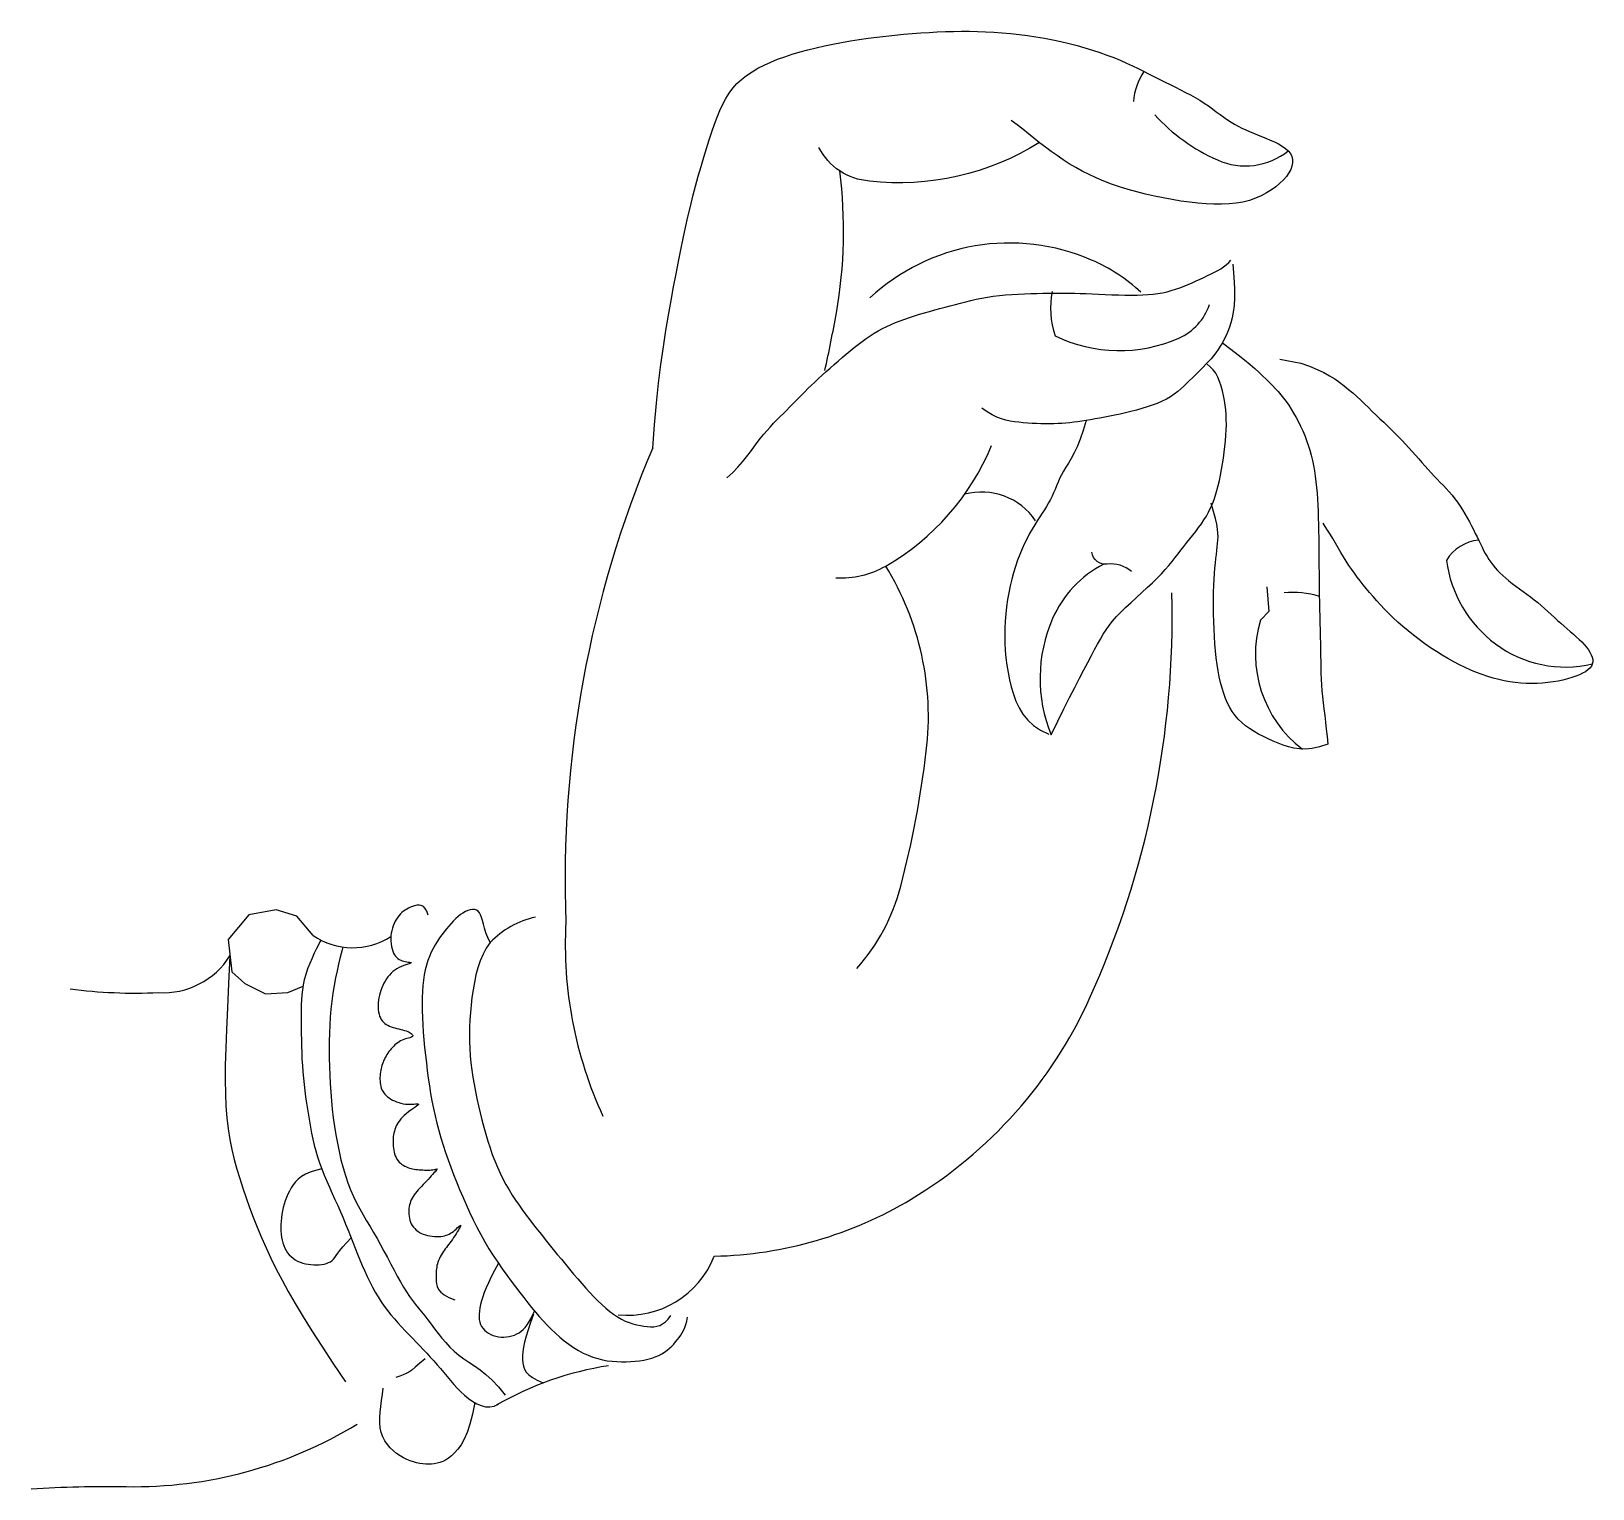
# Model space of a CAD drawing. Extents: x 250 to 890, y 2273 to 2870.
import ezdxf

# ---------------------------------------------------------------- set-up
doc = ezdxf.new("R2010")
doc.units = 0
doc.header["$LTSCALE"] = 10
doc.header["$MEASUREMENT"] = 0
for name, color, linetype in [('3', 3, 'CONTINUOUS'), ('4', 4, 'CONTINUOUS'), ('7', 7, 'CONTINUOUS')]:
    doc.layers.add(name, color=color, linetype=linetype)

msp = doc.modelspace()

# ---------------------------------------------------------------- linework, layer by layer
at = {"layer": '3'}
for points in [[(700.93, 2649.12, 0.199394), (691.02, 2652.09, -0.436718), (684.76, 2656.96)], [(756.33, 2642.77), (757.19, 2632.71), (753.77, 2629.11, 0.312094), (770.93, 2576.31)]]:
    msp.add_lwpolyline(points, format="xyb", dxfattribs=at)
for points in [[(412.86, 2508.19), (412.31, 2509.86), (411.63, 2511.04), (410.86, 2511.82), (410.01, 2512.25), (409.11, 2512.4), (408.2, 2512.34), (407.28, 2512.12), (406.4, 2511.82), (405.56, 2511.49), (404.78, 2511.14), (404.04, 2510.75), (403.34, 2510.32), (402.68, 2509.84), (402.06, 2509.32), (401.46, 2508.73), (400.89, 2508.09), (400.34, 2507.37), (399.82, 2506.59), (399.33, 2505.75), (398.89, 2504.86), (398.49, 2503.91), (398.15, 2502.92), (397.88, 2501.89), (397.68, 2500.83), (397.56, 2499.73), (397.52, 2498.63), (397.55, 2497.53), (397.64, 2496.45), (397.81, 2495.41), (398.03, 2494.43), (398.31, 2493.53), (398.65, 2492.71), (399.03, 2492.01), (399.46, 2491.4), (399.94, 2490.89), (400.45, 2490.46), (401, 2490.1), (401.58, 2489.82), (402.18, 2489.58), (402.81, 2489.4), (403.46, 2489.26), (404.1, 2489.15), (404.69, 2489.06), (405.21, 2488.99), (405.62, 2488.92), (405.9, 2488.85), (406.01, 2488.76), (405.91, 2488.66), (405.61, 2488.52), (405.1, 2488.35), (404.44, 2488.14), (403.66, 2487.88), (402.79, 2487.58), (401.87, 2487.21), (400.94, 2486.79), (400.04, 2486.31), (399.18, 2485.75), (398.39, 2485.13), (397.65, 2484.45), (396.96, 2483.72), (396.33, 2482.93), (395.74, 2482.1), (395.19, 2481.23), (394.69, 2480.33), (394.23, 2479.39), (393.81, 2478.43), (393.44, 2477.45), (393.11, 2476.46), (392.84, 2475.45), (392.62, 2474.44), (392.45, 2473.43), (392.34, 2472.43), (392.29, 2471.43), (392.3, 2470.46), (392.37, 2469.51), (392.5, 2468.6), (392.69, 2467.73), (392.94, 2466.92), (393.25, 2466.17), (393.62, 2465.49), (394.05, 2464.88), (394.54, 2464.36), (395.08, 2463.89), (395.67, 2463.48), (396.3, 2463.13), (396.97, 2462.81), (397.69, 2462.53), (398.43, 2462.28), (399.21, 2462.05), (400, 2461.84), (400.8, 2461.63), (401.59, 2461.43), (402.36, 2461.23), (403.09, 2461.02), (403.78, 2460.81), (404.42, 2460.57), (404.98, 2460.33), (405.47, 2460.06), (405.87, 2459.79), (406.18, 2459.52), (406.39, 2459.25), (406.49, 2459), (406.48, 2458.76), (406.34, 2458.55), (406.08, 2458.36), (405.71, 2458.19), (405.24, 2458.04), (404.7, 2457.88), (404.1, 2457.71), (403.47, 2457.53), (402.82, 2457.31), (402.17, 2457.05), (401.54, 2456.75), (400.93, 2456.4), (400.34, 2456), (399.77, 2455.57), (399.22, 2455.1), (398.69, 2454.6), (398.17, 2454.08), (397.68, 2453.53), (397.21, 2452.96), (396.76, 2452.37), (396.34, 2451.77), (395.93, 2451.15), (395.56, 2450.53), (395.2, 2449.89), (394.88, 2449.26), (394.58, 2448.62), (394.32, 2447.98), (394.08, 2447.33), (393.87, 2446.68), (393.69, 2446.03), (393.53, 2445.36), (393.4, 2444.68), (393.28, 2443.99), (393.19, 2443.28), (393.12, 2442.55), (393.08, 2441.8), (393.07, 2441.05), (393.09, 2440.3), (393.15, 2439.55), (393.25, 2438.82), (393.41, 2438.1), (393.62, 2437.41), (393.89, 2436.74), (394.22, 2436.1), (394.61, 2435.5), (395.06, 2434.92), (395.58, 2434.38), (396.15, 2433.86), (396.78, 2433.38), (397.47, 2432.92), (398.22, 2432.5), (399.02, 2432.11), (399.87, 2431.76), (400.74, 2431.45), (401.65, 2431.2), (402.57, 2431), (403.49, 2430.86), (404.42, 2430.79), (405.33, 2430.78), (406.2, 2430.81), (407, 2430.87), (407.69, 2430.93), (408.25, 2430.97), (408.64, 2430.95), (408.84, 2430.86), (408.8, 2430.68), (408.52, 2430.38), (408.02, 2429.98), (407.35, 2429.49), (406.56, 2428.92), (405.68, 2428.29), (404.77, 2427.62), (403.87, 2426.91), (403.03, 2426.19), (402.28, 2425.47), (401.62, 2424.75), (401.04, 2424.03), (400.54, 2423.31), (400.12, 2422.59), (399.75, 2421.87), (399.44, 2421.15), (399.18, 2420.43), (398.96, 2419.71), (398.78, 2418.98), (398.63, 2418.26), (398.53, 2417.52), (398.45, 2416.77), (398.41, 2416.01), (398.41, 2415.24), (398.43, 2414.45), (398.49, 2413.64), (398.58, 2412.82), (398.7, 2412), (398.87, 2411.19), (399.09, 2410.4), (399.35, 2409.65), (399.66, 2408.93), (400.04, 2408.26), (400.47, 2407.65), (400.95, 2407.09), (401.47, 2406.59), (402.04, 2406.15), (402.63, 2405.75), (403.25, 2405.4), (403.89, 2405.1), (404.53, 2404.84), (405.17, 2404.62), (405.81, 2404.44), (406.46, 2404.28), (407.12, 2404.16), (407.78, 2404.06), (408.46, 2403.98), (409.16, 2403.93), (409.87, 2403.88), (410.6, 2403.84), (411.34, 2403.82), (412.07, 2403.81), (412.78, 2403.81), (413.47, 2403.83), (414.11, 2403.86), (414.7, 2403.92), (415.21, 2403.99), (415.66, 2404.07), (416.01, 2404.16), (416.29, 2404.24), (416.47, 2404.29), (416.57, 2404.3), (416.57, 2404.24), (416.47, 2404.11), (416.28, 2403.88), (416, 2403.55), (415.62, 2403.12), (415.16, 2402.61), (414.64, 2402.02), (414.06, 2401.39), (413.44, 2400.71), (412.79, 2400.01), (412.11, 2399.29), (411.43, 2398.57), (410.74, 2397.85), (410.06, 2397.13), (409.4, 2396.42), (408.76, 2395.71), (408.16, 2395.01), (407.6, 2394.32), (407.09, 2393.63), (406.64, 2392.95), (406.25, 2392.28), (405.91, 2391.61), (405.62, 2390.93), (405.38, 2390.25), (405.2, 2389.55), (405.05, 2388.82), (404.95, 2388.08), (404.89, 2387.3), (404.88, 2386.51), (404.91, 2385.7), (404.99, 2384.89), (405.13, 2384.08), (405.33, 2383.29), (405.59, 2382.52), (405.91, 2381.78), (406.31, 2381.08), (406.77, 2380.42), (407.3, 2379.81), (407.89, 2379.24), (408.54, 2378.73), (409.25, 2378.26), (410.02, 2377.86), (410.83, 2377.51), (411.7, 2377.22), (412.6, 2376.98), (413.52, 2376.81), (414.45, 2376.68), (415.38, 2376.6), (416.29, 2376.58), (417.16, 2376.59), (417.99, 2376.65), (418.77, 2376.75), (419.49, 2376.89), (420.16, 2377.08), (420.8, 2377.31), (421.41, 2377.58), (421.99, 2377.9), (422.56, 2378.27), (423.13, 2378.68), (423.68, 2379.14), (424.22, 2379.62), (424.73, 2380.09), (425.18, 2380.51), (425.57, 2380.86), (425.86, 2381.1), (426.05, 2381.2), (426.12, 2381.14), (426.05, 2380.88), (425.86, 2380.46), (425.57, 2379.9), (425.2, 2379.23), (424.76, 2378.49), (424.27, 2377.7), (423.76, 2376.9), (423.23, 2376.12), (422.72, 2375.38), (422.21, 2374.69), (421.71, 2374.02), (421.23, 2373.38), (420.75, 2372.76), (420.29, 2372.14), (419.83, 2371.52), (419.38, 2370.89), (418.95, 2370.24), (418.53, 2369.57), (418.13, 2368.89), (417.75, 2368.2), (417.41, 2367.51), (417.1, 2366.82), (416.83, 2366.13), (416.6, 2365.44), (416.43, 2364.76), (416.3, 2364.08), (416.2, 2363.39), (416.14, 2362.67), (416.1, 2361.92), (416.08, 2361.11), (416.07, 2360.24), (416.07, 2359.3), (416.08, 2358.28), (416.19, 2357.2), (416.48, 2356.08), (417.03, 2354.93), (417.95, 2353.79), (419.32, 2352.67), (421.23, 2351.6), (423.77, 2350.6)], [(441.57, 2365.67), (440, 2362.7), (438.66, 2360.04), (437.54, 2357.65), (436.6, 2355.51), (435.82, 2353.58), (435.2, 2351.83), (434.7, 2350.23), (434.31, 2348.74), (434.01, 2347.34), (433.81, 2346.03), (433.69, 2344.79), (433.68, 2343.63), (433.77, 2342.54), (433.97, 2341.53), (434.29, 2340.59), (434.72, 2339.72), (435.28, 2338.91), (435.95, 2338.18), (436.71, 2337.52), (437.57, 2336.94), (438.49, 2336.45), (439.48, 2336.04), (440.52, 2335.72), (441.59, 2335.5), (442.69, 2335.38), (443.8, 2335.35), (444.91, 2335.43), (446.01, 2335.59), (447.09, 2335.86), (448.13, 2336.21), (449.13, 2336.65), (450.07, 2337.18), (450.94, 2337.79), (451.76, 2338.52), (452.54, 2339.36), (453.31, 2340.34), (454.06, 2341.47), (454.82, 2342.79), (455.61, 2344.29), (456.43, 2346)], [(455.98, 2344.78), (454.73, 2341.39), (453.72, 2338.37), (452.92, 2335.7), (452.33, 2333.33), (451.91, 2331.23), (451.65, 2329.36), (451.51, 2327.68), (451.49, 2326.15), (451.58, 2324.75), (451.81, 2323.45), (452.26, 2322.22), (452.99, 2321.06), (454.06, 2319.94), (455.53, 2318.85), (457.48, 2317.77), (459.95, 2316.68)]]:
    msp.add_lwpolyline(points, dxfattribs=at)
for centre, radius, start, end in [((710.19, 2611.59), 45.38, 116.94233, 156.41175), ((766.86, 2603.72), 36.77, 72.52984, 95.32419), ((724.76, 2605.23), 61.28, 156.41175, 202.12796), ((465.12, 2470.85), 37.55, 102.78361, 135.87423)]:
    msp.add_arc(centre, radius, start, end, dxfattribs=at)
at = {"layer": '4'}
for points in [[(504.84, 2699.77), (505.5, 2709.2), (506.29, 2718.01), (507.17, 2726.24), (508.14, 2733.93), (509.17, 2741.12), (510.22, 2747.85), (511.29, 2754.16), (512.34, 2760.1), (513.36, 2765.71), (514.35, 2771.02), (515.32, 2776.07), (516.28, 2780.89), (517.25, 2785.52), (518.22, 2789.99), (519.21, 2794.35), (520.23, 2798.62), (521.29, 2802.83), (522.37, 2806.97), (523.47, 2811.02), (524.59, 2814.96), (525.72, 2818.78), (526.84, 2822.44), (527.95, 2825.94), (529.05, 2829.24), (530.13, 2832.34), (531.21, 2835.24), (532.32, 2837.95), (533.49, 2840.48), (534.75, 2842.84), (536.12, 2845.03), (537.63, 2847.07), (539.32, 2848.96), (541.19, 2850.72), (543.25, 2852.35), (545.48, 2853.86), (547.89, 2855.27), (550.44, 2856.58), (553.14, 2857.79), (555.97, 2858.93), (558.92, 2860), (561.99, 2861.01), (565.15, 2861.95), (568.41, 2862.84), (571.75, 2863.66), (575.17, 2864.44), (578.65, 2865.16), (582.19, 2865.82), (585.77, 2866.44), (589.39, 2867.01), (593.03, 2867.53), (596.68, 2868), (600.33, 2868.43), (603.96, 2868.81), (607.55, 2869.16), (611.1, 2869.46), (614.59, 2869.73), (618.01, 2869.95), (621.37, 2870.14), (624.69, 2870.29), (627.98, 2870.38), (631.26, 2870.43), (634.54, 2870.43), (637.84, 2870.37), (641.17, 2870.25), (644.55, 2870.07), (647.97, 2869.83), (651.42, 2869.53), (654.88, 2869.15), (658.35, 2868.71), (661.81, 2868.2), (665.26, 2867.62), (668.68, 2866.97), (672.06, 2866.24), (675.4, 2865.45), (678.67, 2864.59), (681.87, 2863.68), (684.99, 2862.72), (688, 2861.72), (690.9, 2860.68), (693.68, 2859.61), (696.33, 2858.51), (698.86, 2857.4), (701.29, 2856.27), (703.64, 2855.14), (705.91, 2854), (708.14, 2852.88), (710.33, 2851.76), (712.5, 2850.67), (714.67, 2849.59), (716.83, 2848.54), (718.97, 2847.49), (721.07, 2846.44), (723.13, 2845.39), (725.14, 2844.33), (727.08, 2843.24), (728.95, 2842.12), (730.74, 2840.97), (732.45, 2839.8), (734.09, 2838.63), (735.68, 2837.46), (737.23, 2836.31), (738.74, 2835.21), (740.24, 2834.16), (741.72, 2833.19), (743.2, 2832.29), (744.69, 2831.47), (746.19, 2830.7), (747.72, 2829.98), (749.28, 2829.29), (750.88, 2828.62), (752.52, 2827.95), (754.22, 2827.27), (755.97, 2826.57), (757.74, 2825.83), (759.47, 2825.05), (761.13, 2824.23), (762.66, 2823.35), (764.03, 2822.41), (765.18, 2821.4), (766.06, 2820.3), (766.65, 2819.13), (766.94, 2817.88), (766.95, 2816.57), (766.69, 2815.21), (766.17, 2813.81), (765.4, 2812.39), (764.39, 2810.96), (763.17, 2809.53), (761.73, 2808.11), (760.1, 2806.72), (758.27, 2805.4), (756.26, 2804.15), (754.08, 2803.01), (751.73, 2802), (749.23, 2801.14), (746.59, 2800.46), (743.81, 2799.96), (740.9, 2799.65), (737.87, 2799.51), (734.73, 2799.52), (731.48, 2799.67), (728.14, 2799.96), (724.7, 2800.35), (721.19, 2800.85), (717.6, 2801.43), (713.97, 2802.1), (710.32, 2802.86), (706.68, 2803.69), (703.07, 2804.61), (699.54, 2805.6), (696.09, 2806.67), (692.76, 2807.82), (689.58, 2809.04), (686.53, 2810.33), (683.6, 2811.69), (680.79, 2813.12), (678.09, 2814.61), (675.47, 2816.16), (672.93, 2817.78), (670.46, 2819.45), (668.04, 2821.18), (665.67, 2822.95), (663.32, 2824.75), (661, 2826.57), (658.69, 2828.4), (656.38, 2830.24), (654.05, 2832.05), (651.7, 2833.84)], [(535.23, 2687.46), (537.61, 2689.69), (539.72, 2691.88), (541.59, 2694.01), (543.28, 2696.09), (544.81, 2698.1), (546.23, 2700.03), (547.59, 2701.88), (548.93, 2703.64), (550.27, 2705.31), (551.63, 2706.88), (552.99, 2708.38), (554.35, 2709.8), (555.7, 2711.18), (557.03, 2712.51), (558.34, 2713.8), (559.63, 2715.08), (560.88, 2716.34), (562.11, 2717.59), (563.33, 2718.85), (564.55, 2720.11), (565.79, 2721.38), (567.07, 2722.67), (568.38, 2723.98), (569.76, 2725.32), (571.2, 2726.7), (572.7, 2728.1), (574.25, 2729.52), (575.84, 2730.96), (577.46, 2732.4), (579.1, 2733.85), (580.75, 2735.28), (582.39, 2736.69), (584.03, 2738.09), (585.66, 2739.45), (587.29, 2740.78), (588.92, 2742.07), (590.55, 2743.31), (592.19, 2744.5), (593.85, 2745.63), (595.53, 2746.69), (597.23, 2747.69), (598.96, 2748.62), (600.72, 2749.49), (602.51, 2750.31), (604.33, 2751.09), (606.19, 2751.82), (608.1, 2752.52), (610.04, 2753.19), (612.04, 2753.83), (614.07, 2754.46), (616.13, 2755.06), (618.22, 2755.66), (620.33, 2756.24), (622.45, 2756.81), (624.57, 2757.37), (626.68, 2757.94), (628.79, 2758.5), (630.9, 2759.05), (633.02, 2759.59), (635.17, 2760.11), (637.37, 2760.6), (639.61, 2761.05), (641.93, 2761.45), (644.32, 2761.81), (646.8, 2762.11), (649.35, 2762.36), (651.94, 2762.56), (654.55, 2762.72), (657.14, 2762.84), (659.7, 2762.94), (662.19, 2763.01), (664.59, 2763.06), (666.88, 2763.1), (669.09, 2763.13), (671.24, 2763.14), (673.38, 2763.14), (675.52, 2763.12), (677.71, 2763.08), (679.98, 2763.02), (682.35, 2762.94), (684.86, 2762.83), (687.47, 2762.71), (690.14, 2762.59), (692.85, 2762.48), (695.55, 2762.39), (698.2, 2762.32), (700.78, 2762.29), (703.25, 2762.31), (705.57, 2762.39), (707.75, 2762.52), (709.82, 2762.72), (711.78, 2762.98), (713.67, 2763.31), (715.49, 2763.7), (717.26, 2764.16), (719.01, 2764.68), (720.74, 2765.28), (722.45, 2765.93), (724.14, 2766.63), (725.8, 2767.36), (727.43, 2768.1), (729.03, 2768.85), (730.58, 2769.59), (732.08, 2770.31), (733.53, 2771), (734.92, 2771.67), (736.25, 2772.36), (737.5, 2773.07), (738.67, 2773.84), (739.76, 2774.68), (740.76, 2775.62), (741.65, 2776.68)], [(742.39, 2775.01), (742.84, 2769.62), (743.07, 2765.05), (743.09, 2761.21), (742.94, 2757.99), (742.64, 2755.27), (742.22, 2752.96), (741.69, 2750.95), (741.09, 2749.13), (740.43, 2747.41), (739.72, 2745.78), (738.96, 2744.23), (738.16, 2742.75), (737.31, 2741.33), (736.42, 2739.98), (735.49, 2738.69), (734.52, 2737.44), (733.52, 2736.25), (732.49, 2735.09), (731.43, 2733.96), (730.35, 2732.85), (729.25, 2731.75), (728.14, 2730.66), (727.01, 2729.56), (725.89, 2728.45), (724.76, 2727.31), (723.61, 2726.17), (722.43, 2725.02), (721.18, 2723.89), (719.86, 2722.77), (718.45, 2721.7), (716.92, 2720.67), (715.26, 2719.7), (713.45, 2718.8), (711.51, 2717.96), (709.47, 2717.18), (707.34, 2716.47), (705.16, 2715.8), (702.94, 2715.18), (700.71, 2714.61), (698.49, 2714.08), (696.31, 2713.58), (694.16, 2713.11), (692.06, 2712.68), (690, 2712.28), (688, 2711.91), (686.05, 2711.56), (684.17, 2711.25), (682.35, 2710.95), (680.6, 2710.68), (678.91, 2710.44), (677.26, 2710.22), (675.63, 2710.03), (674.01, 2709.87), (672.4, 2709.74), (670.76, 2709.64), (669.09, 2709.58), (667.38, 2709.55), (665.63, 2709.55), (663.85, 2709.59), (662.06, 2709.66), (660.24, 2709.75), (658.43, 2709.88), (656.62, 2710.03), (654.83, 2710.2), (653.06, 2710.41), (651.28, 2710.68), (649.5, 2711.06), (647.67, 2711.58), (645.78, 2712.29), (643.82, 2713.23), (641.75, 2714.43), (639.57, 2715.95)], [(738.16, 2742.75), (741.64, 2740.15), (744.66, 2737.84), (747.26, 2735.78), (749.5, 2733.92), (751.45, 2732.24), (753.15, 2730.71), (754.67, 2729.28), (756.07, 2727.92), (757.39, 2726.61), (758.65, 2725.32), (759.86, 2724.04), (761.01, 2722.75), (762.14, 2721.43), (763.22, 2720.08), (764.29, 2718.66), (765.33, 2717.17), (766.36, 2715.6), (767.37, 2713.94), (768.36, 2712.21), (769.31, 2710.42), (770.23, 2708.56), (771.1, 2706.67), (771.91, 2704.73), (772.67, 2702.76), (773.35, 2700.76), (773.98, 2698.74), (774.54, 2696.69), (775.04, 2694.6), (775.49, 2692.48), (775.88, 2690.31), (776.22, 2688.09), (776.51, 2685.82), (776.76, 2683.49), (776.97, 2681.11), (777.14, 2678.67), (777.28, 2676.18), (777.39, 2673.63), (777.48, 2671.02), (777.54, 2668.36), (777.6, 2665.64), (777.64, 2662.87), (777.67, 2660.04), (777.69, 2657.17), (777.72, 2654.27), (777.74, 2651.34), (777.77, 2648.39), (777.8, 2645.43), (777.84, 2642.46), (777.89, 2639.49), (777.95, 2636.53), (778.01, 2633.59), (778.08, 2630.68), (778.14, 2627.83), (778.21, 2625.02), (778.27, 2622.29), (778.32, 2619.63), (778.36, 2617.06), (778.4, 2614.57), (778.44, 2612.13), (778.49, 2609.73), (778.56, 2607.36), (778.66, 2605), (778.8, 2602.63), (778.98, 2600.23), (779.21, 2597.8), (779.47, 2595.31), (779.77, 2592.75), (780.08, 2590.11), (780.41, 2587.35), (780.73, 2584.48), (781.04, 2581.47), (781.32, 2578.31)], [(667.99, 2582.14), (670.71, 2587.72), (673.22, 2592.79), (675.55, 2597.4), (677.69, 2601.58), (679.65, 2605.35), (681.43, 2608.75), (683.05, 2611.82), (684.51, 2614.58), (685.83, 2617.06), (687.03, 2619.32), (688.18, 2621.4), (689.32, 2623.33), (690.51, 2625.17), (691.78, 2626.96), (693.2, 2628.74), (694.8, 2630.56), (696.63, 2632.45), (698.63, 2634.41), (700.77, 2636.41), (702.98, 2638.43), (705.2, 2640.44), (707.39, 2642.44), (709.49, 2644.4), (711.44, 2646.29), (713.2, 2648.11), (714.79, 2649.85), (716.24, 2651.53), (717.57, 2653.16), (718.82, 2654.74), (720.01, 2656.3), (721.18, 2657.83), (722.36, 2659.36), (723.57, 2660.88), (724.79, 2662.41), (726.02, 2663.94), (727.24, 2665.48), (728.42, 2667.03), (729.56, 2668.6), (730.64, 2670.19), (731.63, 2671.79), (732.54, 2673.42), (733.36, 2675.09), (734.1, 2676.8), (734.78, 2678.56), (735.39, 2680.39), (735.96, 2682.3), (736.48, 2684.29), (736.97, 2686.38), (737.43, 2688.57), (737.87, 2690.84), (738.27, 2693.18), (738.64, 2695.55), (738.96, 2697.93), (739.24, 2700.3), (739.46, 2702.63), (739.64, 2704.9), (739.75, 2707.1), (739.8, 2709.22), (739.79, 2711.29), (739.71, 2713.31), (739.56, 2715.29), (739.34, 2717.25), (739.05, 2719.19), (738.68, 2721.14), (738.24, 2723.09), (737.7, 2725.02), (737.06, 2726.88), (736.31, 2728.64), (735.43, 2730.27), (734.41, 2731.72), (733.23, 2732.96), (731.89, 2733.95)], [(761.67, 2736.08), (770.29, 2734.36), (773.86, 2733.15), (776.98, 2731.89), (779.71, 2730.61), (782.12, 2729.29), (784.28, 2727.94), (786.24, 2726.55), (788.08, 2725.14), (789.85, 2723.69), (791.56, 2722.22), (793.23, 2720.73), (794.86, 2719.23), (796.46, 2717.71), (798.04, 2716.2), (799.6, 2714.68), (801.16, 2713.17), (802.71, 2711.68), (804.26, 2710.19), (805.8, 2708.7), (807.32, 2707.22), (808.83, 2705.74), (810.31, 2704.26), (811.77, 2702.77), (813.2, 2701.28), (814.59, 2699.77), (815.95, 2698.25), (817.28, 2696.74), (818.59, 2695.25), (819.88, 2693.76), (821.15, 2692.31), (822.42, 2690.89), (823.69, 2689.51), (824.95, 2688.17), (826.2, 2686.87), (827.45, 2685.58), (828.69, 2684.3), (829.9, 2683.01), (831.1, 2681.69), (832.26, 2680.32), (833.4, 2678.9), (834.5, 2677.41), (835.56, 2675.87), (836.58, 2674.28), (837.56, 2672.66), (838.49, 2671.03), (839.39, 2669.41), (840.24, 2667.8), (841.04, 2666.23), (841.79, 2664.7), (842.51, 2663.22), (843.2, 2661.78), (843.87, 2660.39), (844.53, 2659.04), (845.21, 2657.73), (845.89, 2656.47), (846.6, 2655.23), (847.35, 2654.04), (848.14, 2652.88), (848.99, 2651.74), (849.89, 2650.63), (850.86, 2649.53), (851.9, 2648.45), (853.03, 2647.38), (854.24, 2646.31), (855.55, 2645.24), (856.94, 2644.17), (858.39, 2643.09), (859.88, 2642.01), (861.4, 2640.91), (862.93, 2639.79), (864.45, 2638.65), (865.94, 2637.49), (867.39, 2636.31), (868.8, 2635.1), (870.18, 2633.89), (871.53, 2632.67), (872.87, 2631.44), (874.19, 2630.23), (875.5, 2629.03), (876.81, 2627.85), (878.12, 2626.7), (879.42, 2625.58), (880.71, 2624.47), (881.96, 2623.39), (883.16, 2622.31), (884.31, 2621.25), (885.39, 2620.19), (886.4, 2619.13)], [(682.35, 2710.95), (681.18, 2706.78), (679.96, 2703.23), (678.72, 2700.21), (677.48, 2697.63), (676.27, 2695.43), (675.12, 2693.51), (674.05, 2691.79), (673.08, 2690.19), (672.24, 2688.63), (671.5, 2687.11), (670.84, 2685.62), (670.22, 2684.16), (669.64, 2682.72), (669.05, 2681.3), (668.42, 2679.9), (667.75, 2678.52), (666.99, 2677.14), (666.17, 2675.76), (665.28, 2674.36), (664.33, 2672.92), (663.35, 2671.42), (662.34, 2669.86), (661.3, 2668.21), (660.25, 2666.46), (659.21, 2664.6), (658.17, 2662.62), (657.15, 2660.52), (656.16, 2658.33), (655.2, 2656.03), (654.29, 2653.64), (653.43, 2651.15), (652.63, 2648.58), (651.91, 2645.92), (651.26, 2643.19), (650.68, 2640.39), (650.19, 2637.54), (649.78, 2634.64), (649.45, 2631.7), (649.22, 2628.73), (649.08, 2625.74), (649.03, 2622.74), (649.08, 2619.73), (649.24, 2616.72), (649.5, 2613.7), (649.87, 2610.7), (650.35, 2607.7), (650.96, 2604.72), (651.68, 2601.76), (652.54, 2598.83), (653.58, 2595.97), (654.87, 2593.21), (656.47, 2590.6), (658.43, 2588.18), (660.82, 2585.99), (663.69, 2584.08), (667.11, 2582.48)], [(781.32, 2578.31), (777.98, 2577.2), (774.97, 2576.54), (772.23, 2576.27), (769.73, 2576.34), (767.4, 2576.67), (765.22, 2577.22), (763.12, 2577.93), (761.06, 2578.73), (759.01, 2579.59), (756.97, 2580.49), (754.96, 2581.44), (753.01, 2582.45), (751.13, 2583.52), (749.33, 2584.67), (747.65, 2585.89), (746.09, 2587.2), (744.67, 2588.6), (743.39, 2590.09), (742.24, 2591.68), (741.2, 2593.37), (740.27, 2595.17), (739.44, 2597.08), (738.7, 2599.11), (738.03, 2601.25), (737.43, 2603.52), (736.9, 2605.91), (736.43, 2608.41), (736.02, 2611.01), (735.66, 2613.72), (735.36, 2616.53), (735.11, 2619.42), (734.9, 2622.4), (734.74, 2625.45), (734.63, 2628.54), (734.56, 2631.64), (734.53, 2634.71), (734.54, 2637.71), (734.58, 2640.6), (734.67, 2643.36), (734.78, 2645.94), (734.94, 2648.31), (735.11, 2650.48), (735.31, 2652.48), (735.51, 2654.33), (735.71, 2656.03), (735.91, 2657.62), (736.09, 2659.11), (736.24, 2660.51), (736.35, 2661.87), (736.4, 2663.25), (736.35, 2664.75), (736.18, 2666.45), (735.85, 2668.44), (735.33, 2670.81), (734.58, 2673.64), (733.59, 2677.02)], [(886.4, 2619.13), (887.3, 2618.07), (888.1, 2617.02), (888.77, 2615.97), (889.3, 2614.95), (889.68, 2613.94), (889.89, 2612.97), (889.91, 2612.03), (889.72, 2611.13), (889.32, 2610.28), (888.72, 2609.48), (887.91, 2608.73), (886.92, 2608.01), (885.75, 2607.34), (884.42, 2606.71), (882.94, 2606.12), (881.3, 2605.57), (879.54, 2605.06), (877.66, 2604.59), (875.68, 2604.17), (873.62, 2603.81), (871.49, 2603.52), (869.31, 2603.3), (867.09, 2603.16), (864.86, 2603.12), (862.63, 2603.16), (860.39, 2603.31), (858.15, 2603.54), (855.91, 2603.87), (853.66, 2604.3), (851.4, 2604.81), (849.14, 2605.4), (846.86, 2606.09), (844.57, 2606.86), (842.27, 2607.72), (839.96, 2608.66), (837.64, 2609.69), (835.3, 2610.82), (832.95, 2612.04), (830.59, 2613.35), (828.22, 2614.75), (825.83, 2616.26), (823.46, 2617.84), (821.09, 2619.49), (818.77, 2621.2), (816.49, 2622.96), (814.27, 2624.74), (812.13, 2626.54), (810.09, 2628.33), (808.15, 2630.12), (806.32, 2631.89), (804.58, 2633.65), (802.94, 2635.38), (801.38, 2637.09), (799.89, 2638.77), (798.48, 2640.42), (797.14, 2642.04), (795.86, 2643.63), (794.63, 2645.19), (793.44, 2646.75), (792.29, 2648.32), (791.16, 2649.92), (790.04, 2651.56), (788.93, 2653.26), (787.82, 2655.04), (786.7, 2656.9), (785.58, 2658.8), (784.46, 2660.71), (783.37, 2662.58), (782.31, 2664.37), (781.28, 2666.03), (780.31, 2667.53), (779.4, 2668.81)], [(438.17, 2496.99), (436.62, 2494.75), (435.29, 2492.27), (434.16, 2489.58), (433.21, 2486.73), (432.41, 2483.75), (431.75, 2480.69), (431.21, 2477.59), (430.77, 2474.48), (430.41, 2471.42), (430.12, 2468.38), (429.91, 2465.38), (429.79, 2462.4), (429.74, 2459.45), (429.77, 2456.51), (429.88, 2453.58), (430.08, 2450.65), (430.35, 2447.73), (430.71, 2444.81), (431.13, 2441.88), (431.62, 2438.96), (432.17, 2436.04), (432.77, 2433.11), (433.42, 2430.19), (434.11, 2427.26), (434.83, 2424.34), (435.6, 2421.44), (436.4, 2418.55), (437.25, 2415.71), (438.15, 2412.92), (439.1, 2410.2), (440.1, 2407.56), (441.16, 2405.01), (442.27, 2402.56), (443.44, 2400.21), (444.67, 2397.93), (445.94, 2395.73), (447.26, 2393.59), (448.63, 2391.5), (450.03, 2389.44), (451.48, 2387.4), (452.96, 2385.38), (454.47, 2383.37), (456.02, 2381.36), (457.59, 2379.35), (459.18, 2377.35), (460.79, 2375.34), (462.42, 2373.33), (464.07, 2371.31), (465.73, 2369.27), (467.39, 2367.24), (469.07, 2365.21), (470.74, 2363.2), (472.42, 2361.2), (474.09, 2359.25), (475.76, 2357.33), (477.41, 2355.46), (479.06, 2353.65), (480.7, 2351.92), (482.33, 2350.26), (483.95, 2348.7), (485.56, 2347.25), (487.17, 2345.91), (488.78, 2344.71), (490.38, 2343.64), (491.99, 2342.73), (493.58, 2341.95), (495.16, 2341.31), (496.72, 2340.79), (498.25, 2340.38), (499.75, 2340.06), (501.2, 2339.83), (502.59, 2339.68), (503.94, 2339.6), (505.22, 2339.63), (506.47, 2339.8), (507.68, 2340.16), (508.86, 2340.75), (510.01, 2341.6), (511.15, 2342.76), (512.29, 2344.27)], [(331.62, 2491.64), (331.05, 2480.29), (330.56, 2470.29), (330.16, 2461.47), (329.87, 2453.7), (329.69, 2446.81), (329.65, 2440.67), (329.74, 2435.12), (329.98, 2430.02), (330.39, 2425.22), (330.94, 2420.69), (331.63, 2416.36), (332.45, 2412.2), (333.4, 2408.17), (334.45, 2404.22), (335.61, 2400.32), (336.86, 2396.42), (338.19, 2392.48), (339.61, 2388.5), (341.13, 2384.46), (342.76, 2380.37), (344.51, 2376.2), (346.4, 2371.97), (348.42, 2367.65), (350.6, 2363.24), (352.94, 2358.73), (355.51, 2354.04), (358.36, 2349.07), (361.55, 2343.74), (365.14, 2337.97), (369.2, 2331.66), (373.78, 2324.72), (378.94, 2317.06)], [(411.58, 2326.5), (409.3, 2324.51), (407.53, 2323), (406.11, 2321.87), (404.92, 2321.03), (403.81, 2320.39), (402.64, 2319.86), (401.27, 2319.35), (399.56, 2318.78)]]:
    msp.add_lwpolyline(points, dxfattribs=at)
for points in [[(663.22, 2824.83, -0.170644), (593.59, 2809.04, -0.266315), (572.91, 2822.82)], [(575.3, 2731.36, 0.010943), (580.04, 2755, 0.076138), (581.42, 2813.17, 0.076138)], [(704.82, 2763.48, 0.08443), (684.62, 2776.67, 0.29797), (593.73, 2761.15)], [(504.84, 2699.77, 0.110321), (469.22, 2505.32, 0.122177), (484.43, 2425.87)], [(579.78, 2646.49, 0.147073), (600.26, 2651.3, 0.16486), (643.63, 2700.64, 0.16486)], [(530, 2368.52, 0.130847), (610.73, 2391.93, 0.151705), (683.66, 2473.88, 0.113222), (717.51, 2640.36)], [(250.21, 2273.22, -0.020819), (289.1, 2274.11, 0.14261), (383.68, 2299.71, 0.14261)]]:
    msp.add_lwpolyline(points, format="xyb", dxfattribs=at)
for centre, radius, start, end in [((381.92, 2523.48), 28.59, 235.33564, 303.13685), ((494.51, 2382.43), 38.11, 264.10963, 338.5873), ((507.53, 2191.27), 134.02, 98.94169, 119.89441)]:
    msp.add_arc(centre, radius, start, end, dxfattribs=at)
at = {"layer": '7'}
for points in [[(710.5, 2836.2, 0.104661), (736.13, 2817.67, 0.279398), (765.18, 2821.4, 0.279398)], [(669.61, 2745.65, 0.220998), (720.4, 2744.73, 0.210845), (732.86, 2758.42, 0.210845)], [(661.67, 2669.88, 0.319558), (632.58, 2680.69, 0.162873)], [(843.12, 2661.94, 0.236095), (829.97, 2653.6, 0.202603), (850.07, 2619.4, 0.22177), (889.74, 2611.22)], [(588.47, 2486.46, 0.118934), (606.42, 2520.08, 0.03326), (616.89, 2575.38, 0.169803), (600.26, 2651.3, 0.169803)], [(266.12, 2478.06, 0.043244), (302.33, 2476.51, 0.274132), (331.62, 2491.64, 0.375448)]]:
    msp.add_lwpolyline(points, format="xyb", dxfattribs=at)
for points in [[(365.66, 2499.96), (358.99, 2507.83), (350.49, 2510.48), (339.33, 2508.36), (330.83, 2498.27), (332.42, 2485), (337.74, 2480.22), (346.24, 2475.98), (355.27, 2476.51), (361.65, 2479.16)], [(438.17, 2496.99), (437.2, 2499.08), (436.45, 2501.04), (435.88, 2502.86), (435.43, 2504.51), (435.06, 2506), (434.7, 2507.29), (434.32, 2508.38), (433.85, 2509.25), (433.27, 2509.89), (432.58, 2510.31), (431.79, 2510.53), (430.93, 2510.56), (430, 2510.42), (429.04, 2510.12), (428.05, 2509.69), (427.06, 2509.13), (426.07, 2508.46), (425.09, 2507.7), (424.13, 2506.84), (423.17, 2505.91), (422.22, 2504.89), (421.27, 2503.81), (420.32, 2502.66), (419.38, 2501.46), (418.43, 2500.21), (417.5, 2498.9), (416.59, 2497.54), (415.71, 2496.11), (414.87, 2494.62), (414.08, 2493.04), (413.36, 2491.38), (412.7, 2489.64), (412.13, 2487.8), (411.64, 2485.86), (411.23, 2483.82), (410.89, 2481.67), (410.64, 2479.41), (410.45, 2477.03), (410.35, 2474.53), (410.31, 2471.91), (410.35, 2469.16), (410.45, 2466.29), (410.6, 2463.34), (410.81, 2460.31), (411.07, 2457.21), (411.37, 2454.08), (411.71, 2450.92), (412.07, 2447.76), (412.46, 2444.61), (412.88, 2441.47), (413.34, 2438.34), (413.84, 2435.23), (414.38, 2432.14), (414.98, 2429.07), (415.63, 2426.02), (416.35, 2422.99), (417.14, 2419.98), (418, 2416.99), (418.93, 2414.01), (419.91, 2411.03), (420.96, 2408.04), (422.06, 2405.04), (423.21, 2402.02), (424.41, 2398.97), (425.66, 2395.89), (426.97, 2392.79), (428.32, 2389.68), (429.73, 2386.57), (431.2, 2383.48), (432.73, 2380.42), (434.33, 2377.41), (435.99, 2374.45), (437.73, 2371.56), (439.51, 2368.75), (441.33, 2366.02), (443.17, 2363.37), (445.01, 2360.81), (446.83, 2358.34), (448.61, 2355.97), (450.35, 2353.7), (452.01, 2351.54), (453.63, 2349.47), (455.21, 2347.49), (456.77, 2345.59), (458.33, 2343.76), (459.91, 2341.99), (461.52, 2340.28), (463.19, 2338.61), (464.92, 2336.98), (466.72, 2335.4), (468.57, 2333.89), (470.46, 2332.47), (472.39, 2331.14), (474.34, 2329.93), (476.31, 2328.85), (478.3, 2327.92), (480.28, 2327.15), (482.26, 2326.54), (484.23, 2326.06), (486.2, 2325.71), (488.15, 2325.47), (490.09, 2325.32), (492.01, 2325.27), (493.91, 2325.28), (495.78, 2325.36), (497.62, 2325.5), (499.41, 2325.7), (501.15, 2325.97), (502.81, 2326.32), (504.39, 2326.73), (505.87, 2327.22), (507.25, 2327.8), (508.52, 2328.45), (509.67, 2329.17), (510.73, 2329.95), (511.71, 2330.78), (512.6, 2331.65), (513.43, 2332.54), (514.2, 2333.44), (514.93, 2334.34), (515.62, 2335.23), (516.27, 2336.14), (516.88, 2337.1), (517.43, 2338.12), (517.94, 2339.25), (518.38, 2340.51), (518.77, 2341.92), (519.09, 2343.52)], [(368.86, 2498.05), (368.47, 2497.31), (367.85, 2496.13), (367.07, 2494.58), (366.18, 2492.73), (365.24, 2490.68), (364.3, 2488.48), (363.42, 2486.22), (362.65, 2483.98), (362.05, 2481.82), (361.59, 2479.72), (361.27, 2477.67), (361.05, 2475.63), (360.92, 2473.58), (360.85, 2471.49), (360.82, 2469.34), (360.82, 2467.1), (360.82, 2464.75), (360.83, 2462.31), (360.84, 2459.79), (360.88, 2457.2), (360.93, 2454.58), (361.01, 2451.92), (361.13, 2449.27), (361.28, 2446.62), (361.47, 2444), (361.7, 2441.4), (361.97, 2438.83), (362.27, 2436.28), (362.6, 2433.76), (362.96, 2431.25), (363.33, 2428.77), (363.73, 2426.29), (364.14, 2423.84), (364.57, 2421.39), (365.04, 2418.95), (365.56, 2416.51), (366.14, 2414.08), (366.78, 2411.64), (367.5, 2409.19), (368.32, 2406.73), (369.22, 2404.26), (370.21, 2401.78), (371.27, 2399.28), (372.37, 2396.78), (373.5, 2394.27), (374.64, 2391.75), (375.78, 2389.23), (376.88, 2386.71), (377.95, 2384.19), (378.99, 2381.68), (379.99, 2379.17), (380.98, 2376.68), (381.95, 2374.22), (382.91, 2371.78), (383.87, 2369.37), (384.84, 2367), (385.82, 2364.67), (386.83, 2362.39), (387.85, 2360.16), (388.91, 2357.98), (390.01, 2355.86), (391.14, 2353.8), (392.33, 2351.81), (393.56, 2349.88), (394.85, 2348.03), (396.19, 2346.23), (397.57, 2344.5), (398.99, 2342.81), (400.44, 2341.17), (401.91, 2339.57), (403.39, 2337.99), (404.88, 2336.43), (406.37, 2334.89), (407.86, 2333.36), (409.34, 2331.83), (410.81, 2330.3), (412.27, 2328.76), (413.7, 2327.21), (415.12, 2325.65), (416.51, 2324.06), (417.88, 2322.44), (419.23, 2320.81), (420.57, 2319.18), (421.93, 2317.56), (423.32, 2315.97), (424.74, 2314.43), (426.22, 2312.94), (427.76, 2311.52), (429.37, 2310.2), (431.05, 2309.02), (432.78, 2308.03), (434.54, 2307.28), (436.31, 2306.84), (438.1, 2306.75), (439.86, 2307.07), (441.6, 2307.86)], [(377.92, 2495.17), (377.63, 2494.11), (377.21, 2492.54), (376.69, 2490.53), (376.11, 2488.14), (375.49, 2485.46), (374.87, 2482.54), (374.28, 2479.45), (373.75, 2476.27), (373.31, 2473.04), (372.95, 2469.79), (372.68, 2466.51), (372.48, 2463.2), (372.34, 2459.86), (372.27, 2456.5), (372.26, 2453.1), (372.29, 2449.68), (372.37, 2446.22), (372.5, 2442.75), (372.68, 2439.26), (372.91, 2435.75), (373.19, 2432.24), (373.54, 2428.72), (373.95, 2425.21), (374.44, 2421.71), (374.99, 2418.22), (375.61, 2414.77), (376.32, 2411.37), (377.09, 2408.03), (377.95, 2404.78), (378.89, 2401.64), (379.91, 2398.61), (381.01, 2395.73), (382.2, 2392.99), (383.47, 2390.39), (384.79, 2387.88), (386.16, 2385.43), (387.57, 2383.02), (389, 2380.62), (390.44, 2378.19), (391.88, 2375.71), (393.3, 2373.15), (394.72, 2370.54), (396.11, 2367.92), (397.48, 2365.32), (398.83, 2362.77), (400.16, 2360.32), (401.46, 2358), (402.74, 2355.84), (403.99, 2353.87), (405.22, 2352.06), (406.44, 2350.38), (407.66, 2348.77), (408.88, 2347.21), (410.12, 2345.66), (411.39, 2344.06), (412.69, 2342.39), (414.03, 2340.62), (415.42, 2338.77), (416.88, 2336.88), (418.4, 2334.97), (420.01, 2333.09), (421.7, 2331.27), (423.49, 2329.55), (425.39, 2327.95), (427.39, 2326.5), (429.51, 2325.1), (431.74, 2323.63), (434.07, 2322), (436.5, 2320.09), (439.03, 2317.78), (441.65, 2314.96), (444.36, 2311.52)], [(369.22, 2404.26), (366.63, 2403.66), (364.41, 2402.92), (362.52, 2402.07), (360.93, 2401.11), (359.6, 2400.05), (358.47, 2398.92), (357.51, 2397.73), (356.68, 2396.49), (355.95, 2395.21), (355.29, 2393.91), (354.72, 2392.58), (354.22, 2391.22), (353.79, 2389.86), (353.43, 2388.48), (353.13, 2387.09), (352.89, 2385.69), (352.7, 2384.3), (352.57, 2382.91), (352.49, 2381.54), (352.48, 2380.19), (352.52, 2378.86), (352.63, 2377.57), (352.8, 2376.32), (353.03, 2375.11), (353.33, 2373.96), (353.7, 2372.86), (354.15, 2371.83), (354.66, 2370.86), (355.25, 2369.95), (355.91, 2369.12), (356.65, 2368.36), (357.47, 2367.68), (358.37, 2367.07), (359.33, 2366.55), (360.36, 2366.1), (361.42, 2365.73), (362.53, 2365.43), (363.65, 2365.2), (364.78, 2365.05), (365.92, 2364.96), (367.03, 2364.94), (368.13, 2364.99), (369.18, 2365.1), (370.18, 2365.29), (371.12, 2365.55), (371.98, 2365.87), (372.76, 2366.27), (373.43, 2366.75), (374, 2367.3), (374.54, 2367.96), (375.11, 2368.76), (375.8, 2369.73), (376.69, 2370.9), (377.84, 2372.31), (379.33, 2374), (381.25, 2375.99)], [(431.91, 2308.52), (430.98, 2303.75), (429.93, 2299.71), (428.78, 2296.34), (427.55, 2293.55), (426.27, 2291.26), (424.97, 2289.42), (423.67, 2287.94), (422.39, 2286.75), (421.15, 2285.78), (419.95, 2285.01), (418.77, 2284.41), (417.62, 2283.96), (416.48, 2283.65), (415.33, 2283.45), (414.18, 2283.35), (413.01, 2283.32), (411.82, 2283.35), (410.6, 2283.44), (409.35, 2283.6), (408.07, 2283.85), (406.77, 2284.2), (405.44, 2284.64), (404.09, 2285.21), (402.7, 2285.89), (401.3, 2286.71), (399.91, 2287.66), (398.55, 2288.75), (397.27, 2289.97), (396.11, 2291.34), (395.09, 2292.84), (394.24, 2294.48), (393.61, 2296.26), (393.22, 2298.17), (393.04, 2300.22), (393.04, 2302.38), (393.18, 2304.65), (393.42, 2307), (393.73, 2309.44), (394.07, 2311.94), (394.4, 2314.49)]]:
    msp.add_lwpolyline(points, dxfattribs=at)
for centre, radius, start, end in [((728.14, 2839.27), 26.52, 146.42873, 174.98851), ((703.23, 2756.85), 35.44, 168.67874, 198.42733)]:
    msp.add_arc(centre, radius, start, end, dxfattribs=at)

doc.saveas('drawing.dxf')
